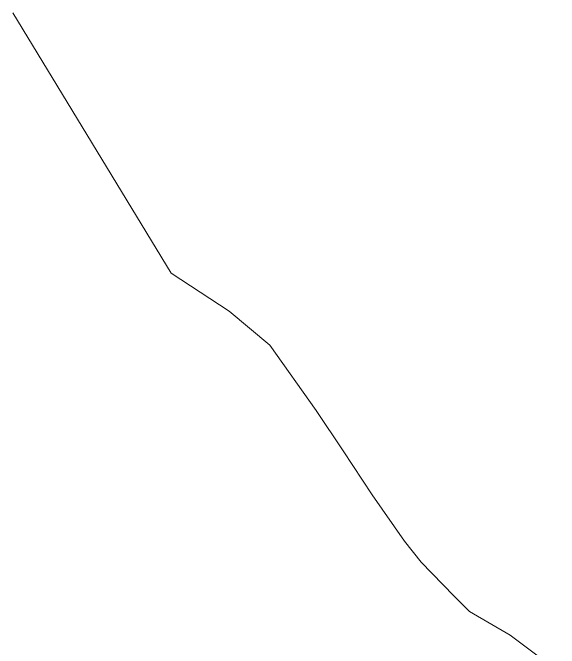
# Model space of a CAD drawing. Header units: millimetres. Extents: x 1956 to 626126, y 2654 to 1331070.
# Drawn here: x 624415.8 to 624600.8, y 1330693.8 to 1330909 of the extents above; entities that cross this region are included whole.
import ezdxf

# ---------------------------------------------------------------- set-up
doc = ezdxf.new("R2010")
doc.units = ezdxf.units.MM

msp = doc.modelspace()

# ---------------------------------------------------------------- linework, layer by layer
at = {"color": 1, "lineweight": 0}
for p, q in [((624469.4, 1330820.82), (624415.78, 1330908.95)), ((624489.04, 1330807.97), (624469.4, 1330820.82)), ((624502.83, 1330796.36), (624489.04, 1330807.97)), ((624518.46, 1330774.34), (624502.83, 1330796.36)), ((624527.69, 1330760.67), (624518.46, 1330774.34)), ((624537.43, 1330745.74), (624527.69, 1330760.67)), ((624548.45, 1330730.04), (624537.43, 1330745.74)), ((624554.08, 1330722.96), (624548.45, 1330730.04)), ((624565.08, 1330711.59), (624554.08, 1330722.96)), ((624570.44, 1330706.28), (624565.08, 1330711.59)), ((624584.21, 1330698.23), (624570.44, 1330706.28)), ((624600.8, 1330685.87), (624584.21, 1330698.23))]:
    msp.add_line(p, q, dxfattribs=at)

doc.saveas('drawing.dxf')
